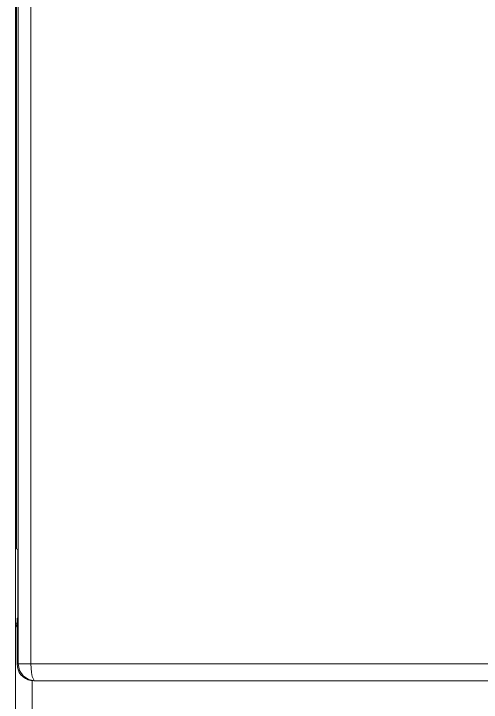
# Model space of a CAD drawing. Header units: millimetres. Extents: x 33157 to 59611, y -29750 to 1750.
# Drawn here: x 53839.55 to 53861.99, y -3172.26 to -3139.24 of the extents above; entities that cross this region are included whole.
import ezdxf

# ---------------------------------------------------------------- set-up
doc = ezdxf.new("R2010")
doc.units = ezdxf.units.MM
doc.layers.get('0').update_dxf_attribs({"lineweight": 18})

msp = doc.modelspace()

# ---------------------------------------------------------------- linework, layer by layer
at = {"lineweight": 9}
for p, q in [((53839.626, -3043.278), (53839.626, -3208)), ((53839.673, -3109.613), (53839.673, -3164.911)), ((53839.759, -3109.613), (53839.759, -3170.429)), ((53840.373, -3110.161), (53840.373, -3170.429)), ((53839.74, -3164.93), (53839.74, -3168.228)), ((53839.711, -3168.228), (53839.711, -3170.429)), ((53840.429, -3171.233), (53840.429, -3187.627))]:
    msp.add_line(p, q, dxfattribs=at)
for points in [[(53839.673, -3164.911), (53839.673, -3164.911), (53839.74, -3164.93), (53839.74, -3164.93)], [(53839.74, -3168.228), (53839.74, -3168.228), (53839.711, -3168.228), (53839.711, -3168.228)], [(53839.626, -3168.464), (53839.626, -3168.464), (53839.702, -3168.662), (53839.702, -3168.662)], [(53839.711, -3168.464), (53839.711, -3168.464), (53839.626, -3168.464), (53839.626, -3168.464)], [(53839.711, -3170.429), (53839.711, -3170.429), (53875.808, -3170.429), (53875.808, -3170.429)], [(53840.505, -3171.233), (53840.505, -3171.233), (53875.014, -3171.233), (53875.014, -3171.233)], [(53840.524, -3171.223), (53840.524, -3171.223), (53840.562, -3171.233), (53840.562, -3171.233)]]:
    msp.add_open_spline(points, degree=3, dxfattribs=at)
for points, knots in [([(53839.711, -3170.429), (53839.711, -3170.429), (53839.721, -3170.571), (53839.721, -3170.571), (53839.721, -3170.571), (53839.759, -3170.713), (53839.759, -3170.713), (53839.759, -3170.713), (53839.815, -3170.836), (53839.815, -3170.836), (53839.815, -3170.836), (53839.891, -3170.949), (53839.891, -3170.949), (53839.891, -3170.949), (53839.995, -3171.044), (53839.995, -3171.044), (53839.995, -3171.044), (53840.108, -3171.129), (53840.108, -3171.129), (53840.108, -3171.129), (53840.231, -3171.185), (53840.231, -3171.185), (53840.231, -3171.185), (53840.373, -3171.223), (53840.373, -3171.223), (53840.373, -3171.223), (53840.505, -3171.233), (53840.505, -3171.233)], [0, 0, 0, 0, 142503.22486, 142503.22486, 142503.22486, 285006.449719, 285006.449719, 285006.449719, 427509.674579, 427509.674579, 427509.674579, 570012.899438, 570012.899438, 570012.899438, 712516.124298, 712516.124298, 712516.124298, 855019.349157, 855019.349157, 855019.349157, 997522.574017, 997522.574017, 997522.574017, 1140025.798876, 1140025.798876, 1140025.798876, 1282529.023736, 1282529.023736, 1282529.023736, 1282529.023736]), ([(53839.759, -3170.429), (53839.759, -3170.429), (53839.825, -3170.741), (53839.825, -3170.741), (53839.825, -3170.741), (53839.995, -3170.996), (53839.995, -3170.996), (53839.995, -3170.996), (53840.259, -3171.176), (53840.259, -3171.176), (53840.259, -3171.176), (53840.562, -3171.233), (53840.562, -3171.233)], [0, 0, 0, 0, 153582.859559, 153582.859559, 153582.859559, 307165.719117, 307165.719117, 307165.719117, 460748.578676, 460748.578676, 460748.578676, 614331.438234, 614331.438234, 614331.438234, 614331.438234]), ([(53840.373, -3170.429), (53840.373, -3170.429), (53840.401, -3170.836), (53840.401, -3170.836), (53840.401, -3170.836), (53840.439, -3171.034), (53840.439, -3171.034), (53840.439, -3171.034), (53840.524, -3171.223), (53840.524, -3171.223)], [0, 0, 0, 0, 159585.62282, 159585.62282, 159585.62282, 319171.245639, 319171.245639, 319171.245639, 478756.868459, 478756.868459, 478756.868459, 478756.868459])]:
    msp.add_open_spline(points, degree=3, knots=knots, dxfattribs=at)

doc.saveas('drawing.dxf')
